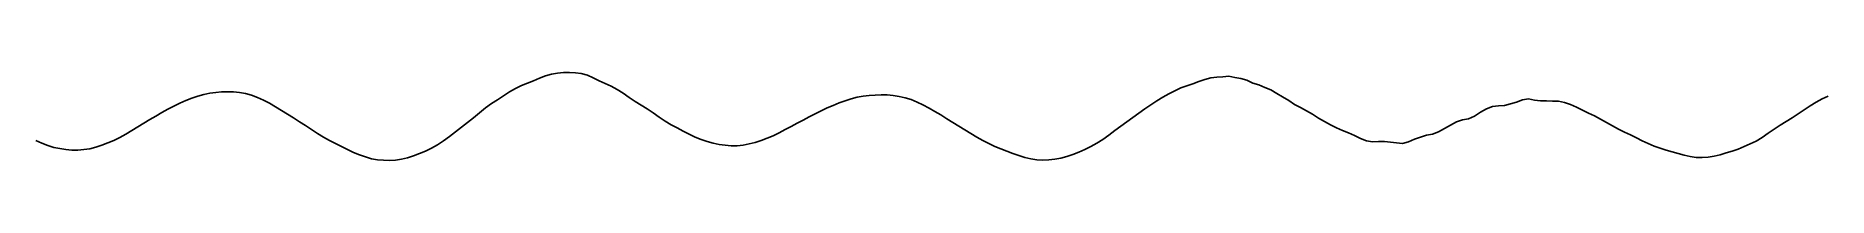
# Model space of a CAD drawing. Header units: metres. Extents: x -320 to 318, y -15 to 16.
import ezdxf

# ---------------------------------------------------------------- set-up
doc = ezdxf.new("R2010")
doc.units = ezdxf.units.M

msp = doc.modelspace()

# ---------------------------------------------------------------- linework, layer by layer
for p, q in [((-145.07, 12.71, -311.77), (-142.93, 13.55, -311.77)), ((-142.93, 13.55, -311.77), (-140.8, 14.47, -311.77)), ((-140.8, 14.47, -311.77), (-138.67, 15.31, -311.77)), ((-138.67, 15.31, -311.77), (-136.53, 15.92, -311.77)), ((-136.53, 15.92, -311.77), (-134.4, 16.28, -311.77)), ((-134.4, 16.28, -311.77), (-132.27, 16.45, -311.77)), ((-132.27, 16.45, -311.77), (-130.13, 16.47, -311.77)), ((-130.13, 16.47, -311.77), (-128, 16.33, -311.77)), ((-128, 16.33, -311.77), (-125.87, 16.06, -311.77)), ((-125.87, 16.06, -311.77), (-123.73, 15.47, -311.77)), ((-123.73, 15.47, -311.77), (-121.6, 14.53, -311.77)), ((-121.6, 14.53, -311.77), (-119.47, 13.51, -311.77)), ((-119.47, 13.51, -311.77), (-117.33, 12.53, -311.77)), ((91.73, 12.46, -311.77), (93.87, 13.29, -311.77)), ((93.87, 13.29, -311.77), (96, 14.01, -311.77)), ((96, 14.01, -311.77), (98.13, 14.55, -311.77)), ((98.13, 14.55, -311.77), (100.27, 14.78, -311.77)), ((100.27, 14.78, -311.77), (102.4, 14.92, -311.77)), ((102.4, 14.92, -311.77), (104.53, 15.13, -311.77)), ((104.53, 15.13, -311.77), (106.67, 14.71, -311.77)), ((106.67, 14.71, -311.77), (108.8, 14.38, -311.77)), ((108.8, 14.38, -311.77), (110.93, 13.68, -311.77)), ((110.93, 13.68, -311.77), (113.07, 12.68, -311.77)), ((-268.8, 5.56, -311.77), (-266.67, 6.49, -311.77)), ((-266.67, 6.49, -311.77), (-264.53, 7.32, -311.77)), ((-264.53, 7.32, -311.77), (-262.4, 8.04, -311.77)), ((-262.4, 8.04, -311.77), (-260.27, 8.62, -311.77)), ((-260.27, 8.62, -311.77), (-258.13, 9.06, -311.77)), ((-258.13, 9.06, -311.77), (-256, 9.36, -311.77)), ((-256, 9.36, -311.77), (-253.87, 9.55, -311.77)), ((-253.87, 9.55, -311.77), (-251.73, 9.64, -311.77)), ((-251.73, 9.64, -311.77), (-249.6, 9.58, -311.77)), ((-249.6, 9.58, -311.77), (-247.47, 9.39, -311.77)), ((-247.47, 9.39, -311.77), (-245.33, 9.02, -311.77)), ((-245.33, 9.02, -311.77), (-243.2, 8.4, -311.77)), ((-243.2, 8.4, -311.77), (-241.07, 7.56, -311.77)), ((-241.07, 7.56, -311.77), (-238.93, 6.59, -311.77)), ((-238.93, 6.59, -311.77), (-236.8, 5.5, -311.77)), ((-157.87, 5.38, -311.77), (-155.73, 6.77, -311.77)), ((-155.73, 6.77, -311.77), (-153.6, 8.21, -311.77)), ((-153.6, 8.21, -311.77), (-151.47, 9.58, -311.77)), ((-151.47, 9.58, -311.77), (-149.33, 10.74, -311.77)), ((-149.33, 10.74, -311.77), (-147.2, 11.86, -311.77)), ((-147.2, 11.86, -311.77), (-145.07, 12.71, -311.77)), ((-117.33, 12.53, -311.77), (-115.2, 11.6, -311.77)), ((-115.2, 11.6, -311.77), (-113.07, 10.45, -311.77)), ((-113.07, 10.45, -311.77), (-110.93, 9.08, -311.77)), ((-110.93, 9.08, -311.77), (-108.8, 7.53, -311.77)), ((-108.8, 7.53, -311.77), (-106.67, 6.11, -311.77)), ((-32, 6.36, -311.77), (-29.87, 7.07, -311.77)), ((-29.87, 7.07, -311.77), (-27.73, 7.67, -311.77)), ((-27.73, 7.67, -311.77), (-25.6, 8.06, -311.77)), ((-25.6, 8.06, -311.77), (-23.47, 8.31, -311.77)), ((-23.47, 8.31, -311.77), (-21.33, 8.45, -311.77)), ((-21.33, 8.45, -311.77), (-19.2, 8.51, -311.77)), ((-19.2, 8.51, -311.77), (-17.07, 8.5, -311.77)), ((-17.07, 8.5, -311.77), (-14.93, 8.33, -311.77)), ((-14.93, 8.33, -311.77), (-12.8, 7.98, -311.77)), ((-12.8, 7.98, -311.77), (-10.67, 7.48, -311.77)), ((-10.67, 7.48, -311.77), (-8.53, 6.8, -311.77)), ((-8.53, 6.8, -311.77), (-6.4, 5.96, -311.77)), ((78.93, 6.36, -311.77), (81.07, 7.65, -311.77)), ((81.07, 7.65, -311.77), (83.2, 8.83, -311.77)), ((83.2, 8.83, -311.77), (85.33, 9.94, -311.77)), ((85.33, 9.94, -311.77), (87.47, 10.95, -311.77)), ((87.47, 10.95, -311.77), (89.6, 11.74, -311.77)), ((89.6, 11.74, -311.77), (91.73, 12.46, -311.77)), ((113.07, 12.68, -311.77), (115.2, 12.02, -311.77)), ((115.2, 12.02, -311.77), (117.33, 11.08, -311.77)), ((117.33, 11.08, -311.77), (119.47, 10.25, -311.77)), ((119.47, 10.25, -311.77), (121.6, 9.04, -311.77)), ((121.6, 9.04, -311.77), (123.73, 7.82, -311.77)), ((123.73, 7.82, -311.77), (125.87, 6.47, -311.77)), ((125.87, 6.47, -311.77), (128, 5.03, -311.77)), ((206.93, 5.89, -311.77), (209.07, 6.72, -311.77)), ((209.07, 6.72, -311.77), (211.2, 7.04, -311.77)), ((211.2, 7.04, -311.77), (213.33, 6.65, -311.77)), ((213.33, 6.65, -311.77), (215.47, 6.39, -311.77)), ((215.47, 6.39, -311.77), (217.6, 6.32, -311.77)), ((313.6, 5.92, -311.77), (315.73, 7.05, -311.77)), ((315.73, 7.05, -311.77), (317.87, 8.04, -311.77)), ((-279.47, -0.31, -311.77), (-277.33, 0.96, -311.77)), ((-277.33, 0.96, -311.77), (-275.2, 2.23, -311.77)), ((-275.2, 2.23, -311.77), (-273.07, 3.43, -311.77)), ((-273.07, 3.43, -311.77), (-270.93, 4.53, -311.77)), ((-270.93, 4.53, -311.77), (-268.8, 5.56, -311.77)), ((-236.8, 5.5, -311.77), (-234.67, 4.28, -311.77)), ((-234.67, 4.28, -311.77), (-232.53, 2.99, -311.77)), ((-232.53, 2.99, -311.77), (-230.4, 1.63, -311.77)), ((-230.4, 1.63, -311.77), (-228.27, 0.29, -311.77)), ((-228.27, 0.29, -311.77), (-226.13, -1.05, -311.77)), ((-166.4, -1.36, -311.77), (-164.27, 0.32, -311.77)), ((-164.27, 0.32, -311.77), (-162.13, 2.16, -311.77)), ((-162.13, 2.16, -311.77), (-160, 3.86, -311.77)), ((-160, 3.86, -311.77), (-157.87, 5.38, -311.77)), ((-106.67, 6.11, -311.77), (-104.53, 4.8, -311.77)), ((-104.53, 4.8, -311.77), (-102.4, 3.52, -311.77)), ((-102.4, 3.52, -311.77), (-100.27, 2.1, -311.77)), ((-100.27, 2.1, -311.77), (-98.13, 0.57, -311.77)), ((-98.13, 0.57, -311.77), (-96, -0.88, -311.77)), ((-46.93, -0.45, -311.77), (-44.8, 0.68, -311.77)), ((-44.8, 0.68, -311.77), (-42.67, 1.78, -311.77)), ((-42.67, 1.78, -311.77), (-40.53, 2.86, -311.77)), ((-40.53, 2.86, -311.77), (-38.4, 3.84, -311.77)), ((-38.4, 3.84, -311.77), (-36.27, 4.74, -311.77)), ((-36.27, 4.74, -311.77), (-34.13, 5.61, -311.77)), ((-34.13, 5.61, -311.77), (-32, 6.36, -311.77)), ((-6.4, 5.96, -311.77), (-4.27, 4.92, -311.77)), ((-4.27, 4.92, -311.77), (-2.13, 3.75, -311.77)), ((-2.13, 3.75, -311.77), (0, 2.58, -311.77)), ((0, 2.58, -311.77), (2.13, 1.34, -311.77)), ((2.13, 1.34, -311.77), (4.27, 0.02, -311.77)), ((4.27, 0.02, -311.77), (6.4, -1.34, -311.77)), ((68.27, -1.05, -311.77), (70.4, 0.48, -311.77)), ((70.4, 0.48, -311.77), (72.53, 1.99, -311.77)), ((72.53, 1.99, -311.77), (74.67, 3.52, -311.77)), ((74.67, 3.52, -311.77), (76.8, 4.99, -311.77)), ((76.8, 4.99, -311.77), (78.93, 6.36, -311.77)), ((128, 5.03, -311.77), (130.13, 3.95, -311.77)), ((130.13, 3.95, -311.77), (132.27, 2.86, -311.77)), ((132.27, 2.86, -311.77), (134.4, 1.58, -311.77)), ((134.4, 1.58, -311.77), (136.53, 0.19, -311.77)), ((136.53, 0.19, -311.77), (138.67, -1.03, -311.77)), ((187.73, -0.38, -311.77), (189.87, 0.03, -311.77)), ((189.87, 0.03, -311.77), (192, 0.93, -311.77)), ((192, 0.93, -311.77), (194.13, 2.32, -311.77)), ((194.13, 2.32, -311.77), (196.27, 3.55, -311.77)), ((196.27, 3.55, -311.77), (198.4, 4.36, -311.77)), ((198.4, 4.36, -311.77), (200.53, 4.62, -311.77)), ((200.53, 4.62, -311.77), (202.67, 4.71, -311.77)), ((202.67, 4.71, -311.77), (204.8, 5.26, -311.77)), ((204.8, 5.26, -311.77), (206.93, 5.89, -311.77)), ((217.6, 6.32, -311.77), (219.73, 6.28, -311.77)), ((219.73, 6.28, -311.77), (221.87, 6.28, -311.77)), ((221.87, 6.28, -311.77), (224, 5.84, -311.77)), ((224, 5.84, -311.77), (226.13, 5.02, -311.77)), ((226.13, 5.02, -311.77), (228.27, 4.13, -311.77)), ((228.27, 4.13, -311.77), (230.4, 3.04, -311.77)), ((230.4, 3.04, -311.77), (232.53, 2.01, -311.77)), ((232.53, 2.01, -311.77), (234.67, 1.01, -311.77)), ((234.67, 1.01, -311.77), (236.8, -0.1, -311.77)), ((302.93, -0.94, -311.77), (305.07, 0.38, -311.77)), ((305.07, 0.38, -311.77), (307.2, 1.77, -311.77)), ((307.2, 1.77, -311.77), (309.33, 3.22, -311.77)), ((309.33, 3.22, -311.77), (311.47, 4.63, -311.77)), ((311.47, 4.63, -311.77), (313.6, 5.92, -311.77)), ((-290.13, -6.69, -311.77), (-288, -5.48, -311.77)), ((-288, -5.48, -311.77), (-285.87, -4.18, -311.77)), ((-285.87, -4.18, -311.77), (-283.73, -2.88, -311.77)), ((-283.73, -2.88, -311.77), (-281.6, -1.57, -311.77)), ((-281.6, -1.57, -311.77), (-279.47, -0.31, -311.77)), ((-226.13, -1.05, -311.77), (-224, -2.43, -311.77)), ((-224, -2.43, -311.77), (-221.87, -3.8, -311.77)), ((-221.87, -3.8, -311.77), (-219.73, -5.22, -311.77)), ((-219.73, -5.22, -311.77), (-217.6, -6.57, -311.77)), ((-174.93, -7.83, -311.77), (-172.8, -6.27, -311.77)), ((-172.8, -6.27, -311.77), (-170.67, -4.6, -311.77)), ((-170.67, -4.6, -311.77), (-168.53, -2.94, -311.77)), ((-168.53, -2.94, -311.77), (-166.4, -1.36, -311.77)), ((-96, -0.88, -311.77), (-93.87, -2.12, -311.77)), ((-93.87, -2.12, -311.77), (-91.73, -3.24, -311.77)), ((-91.73, -3.24, -311.77), (-89.6, -4.41, -311.77)), ((-89.6, -4.41, -311.77), (-87.47, -5.53, -311.77)), ((-87.47, -5.53, -311.77), (-85.33, -6.52, -311.77)), ((-59.73, -6.93, -311.77), (-57.6, -6.04, -311.77)), ((-57.6, -6.04, -311.77), (-55.47, -4.96, -311.77)), ((-55.47, -4.96, -311.77), (-53.33, -3.85, -311.77)), ((-53.33, -3.85, -311.77), (-51.2, -2.71, -311.77)), ((-51.2, -2.71, -311.77), (-49.07, -1.56, -311.77)), ((-49.07, -1.56, -311.77), (-46.93, -0.45, -311.77)), ((6.4, -1.34, -311.77), (8.53, -2.66, -311.77)), ((8.53, -2.66, -311.77), (10.67, -3.99, -311.77)), ((10.67, -3.99, -311.77), (12.8, -5.29, -311.77)), ((12.8, -5.29, -311.77), (14.93, -6.53, -311.77)), ((59.73, -7.34, -311.77), (61.87, -5.85, -311.77)), ((61.87, -5.85, -311.77), (64, -4.23, -311.77)), ((64, -4.23, -311.77), (66.13, -2.61, -311.77)), ((66.13, -2.61, -311.77), (68.27, -1.05, -311.77)), ((138.67, -1.03, -311.77), (140.8, -2.17, -311.77)), ((140.8, -2.17, -311.77), (142.93, -3.22, -311.77)), ((142.93, -3.22, -311.77), (145.07, -4.19, -311.77)), ((145.07, -4.19, -311.77), (147.2, -5.02, -311.77)), ((147.2, -5.02, -311.77), (149.33, -5.97, -311.77)), ((149.33, -5.97, -311.77), (151.47, -6.98, -311.77)), ((172.8, -6.57, -311.77), (174.93, -5.87, -311.77)), ((174.93, -5.87, -311.77), (177.07, -5.44, -311.77)), ((177.07, -5.44, -311.77), (179.2, -4.71, -311.77)), ((179.2, -4.71, -311.77), (181.33, -3.5, -311.77)), ((181.33, -3.5, -311.77), (183.47, -2.24, -311.77)), ((183.47, -2.24, -311.77), (185.6, -1.08, -311.77)), ((185.6, -1.08, -311.77), (187.73, -0.38, -311.77)), ((236.8, -0.1, -311.77), (238.93, -1.35, -311.77)), ((238.93, -1.35, -311.77), (241.07, -2.57, -311.77)), ((241.07, -2.57, -311.77), (243.2, -3.72, -311.77)), ((243.2, -3.72, -311.77), (245.33, -4.77, -311.77)), ((245.33, -4.77, -311.77), (247.47, -5.69, -311.77)), ((247.47, -5.69, -311.77), (249.6, -6.75, -311.77)), ((294.4, -6.68, -311.77), (296.53, -5.18, -311.77)), ((296.53, -5.18, -311.77), (298.67, -3.68, -311.77)), ((298.67, -3.68, -311.77), (300.8, -2.26, -311.77)), ((300.8, -2.26, -311.77), (302.93, -0.94, -311.77)), ((-320, -7.76, -311.77), (-317.87, -8.72, -311.77)), ((-317.87, -8.72, -311.77), (-315.73, -9.57, -311.77)), ((-315.73, -9.57, -311.77), (-313.6, -10.22, -311.77)), ((-313.6, -10.22, -311.77), (-311.47, -10.62, -311.77)), ((-311.47, -10.62, -311.77), (-309.33, -10.94, -311.77)), ((-309.33, -10.94, -311.77), (-307.2, -11.18, -311.77)), ((-307.2, -11.18, -311.77), (-305.07, -11.2, -311.77)), ((-305.07, -11.2, -311.77), (-302.93, -11, -311.77)), ((-302.93, -11, -311.77), (-300.8, -10.68, -311.77)), ((-300.8, -10.68, -311.77), (-298.67, -10.12, -311.77)), ((-298.67, -10.12, -311.77), (-296.53, -9.37, -311.77)), ((-296.53, -9.37, -311.77), (-294.4, -8.61, -311.77)), ((-294.4, -8.61, -311.77), (-292.27, -7.74, -311.77)), ((-292.27, -7.74, -311.77), (-290.13, -6.69, -311.77)), ((-217.6, -6.57, -311.77), (-215.47, -7.76, -311.77)), ((-215.47, -7.76, -311.77), (-213.33, -8.86, -311.77)), ((-213.33, -8.86, -311.77), (-211.2, -9.93, -311.77)), ((-211.2, -9.93, -311.77), (-209.07, -10.98, -311.77)), ((-209.07, -10.98, -311.77), (-206.93, -11.96, -311.77)), ((-206.93, -11.96, -311.77), (-204.8, -12.83, -311.77)), ((-185.6, -13.16, -311.77), (-183.47, -12.35, -311.77)), ((-183.47, -12.35, -311.77), (-181.33, -11.49, -311.77)), ((-181.33, -11.49, -311.77), (-179.2, -10.49, -311.77)), ((-179.2, -10.49, -311.77), (-177.07, -9.27, -311.77)), ((-177.07, -9.27, -311.77), (-174.93, -7.83, -311.77)), ((-85.33, -6.52, -311.77), (-83.2, -7.41, -311.77)), ((-83.2, -7.41, -311.77), (-81.07, -8.11, -311.77)), ((-81.07, -8.11, -311.77), (-78.93, -8.65, -311.77)), ((-78.93, -8.65, -311.77), (-76.8, -9.12, -311.77)), ((-76.8, -9.12, -311.77), (-74.67, -9.37, -311.77)), ((-74.67, -9.37, -311.77), (-72.53, -9.61, -311.77)), ((-72.53, -9.61, -311.77), (-70.4, -9.66, -311.77)), ((-70.4, -9.66, -311.77), (-68.27, -9.39, -311.77)), ((-68.27, -9.39, -311.77), (-66.13, -8.94, -311.77)), ((-66.13, -8.94, -311.77), (-64, -8.4, -311.77)), ((-64, -8.4, -311.77), (-61.87, -7.73, -311.77)), ((-61.87, -7.73, -311.77), (-59.73, -6.93, -311.77)), ((14.93, -6.53, -311.77), (17.07, -7.7, -311.77)), ((17.07, -7.7, -311.77), (19.2, -8.81, -311.77)), ((19.2, -8.81, -311.77), (21.33, -9.82, -311.77)), ((21.33, -9.82, -311.77), (23.47, -10.7, -311.77)), ((23.47, -10.7, -311.77), (25.6, -11.53, -311.77)), ((25.6, -11.53, -311.77), (27.73, -12.33, -311.77)), ((27.73, -12.33, -311.77), (29.87, -13.08, -311.77)), ((46.93, -13.43, -311.77), (49.07, -12.75, -311.77)), ((49.07, -12.75, -311.77), (51.2, -11.92, -311.77)), ((51.2, -11.92, -311.77), (53.33, -10.98, -311.77)), ((53.33, -10.98, -311.77), (55.47, -9.87, -311.77)), ((55.47, -9.87, -311.77), (57.6, -8.67, -311.77)), ((57.6, -8.67, -311.77), (59.73, -7.34, -311.77)), ((151.47, -6.98, -311.77), (153.6, -7.81, -311.77)), ((153.6, -7.81, -311.77), (155.73, -8.27, -311.77)), ((155.73, -8.27, -311.77), (157.87, -8.06, -311.77)), ((157.87, -8.06, -311.77), (160, -8.05, -311.77)), ((160, -8.05, -311.77), (162.13, -8.36, -311.77)), ((162.13, -8.36, -311.77), (164.27, -8.59, -311.77)), ((164.27, -8.59, -311.77), (166.4, -8.79, -311.77)), ((166.4, -8.79, -311.77), (168.53, -8.17, -311.77)), ((168.53, -8.17, -311.77), (170.67, -7.3, -311.77)), ((170.67, -7.3, -311.77), (172.8, -6.57, -311.77)), ((249.6, -6.75, -311.77), (251.73, -7.86, -311.77)), ((251.73, -7.86, -311.77), (253.87, -8.82, -311.77)), ((253.87, -8.82, -311.77), (256, -9.72, -311.77)), ((256, -9.72, -311.77), (258.13, -10.45, -311.77)), ((258.13, -10.45, -311.77), (260.27, -11.12, -311.77)), ((260.27, -11.12, -311.77), (262.4, -11.81, -311.77)), ((262.4, -11.81, -311.77), (264.53, -12.4, -311.77)), ((264.53, -12.4, -311.77), (266.67, -12.99, -311.77)), ((279.47, -12.81, -311.77), (281.6, -12.18, -311.77)), ((281.6, -12.18, -311.77), (283.73, -11.48, -311.77)), ((283.73, -11.48, -311.77), (285.87, -10.8, -311.77)), ((285.87, -10.8, -311.77), (288, -9.87, -311.77)), ((288, -9.87, -311.77), (290.13, -8.95, -311.77)), ((290.13, -8.95, -311.77), (292.27, -7.97, -311.77)), ((292.27, -7.97, -311.77), (294.4, -6.68, -311.77)), ((-204.8, -12.83, -311.77), (-202.67, -13.59, -311.77)), ((-202.67, -13.59, -311.77), (-200.53, -14.21, -311.77)), ((-200.53, -14.21, -311.77), (-198.4, -14.58, -311.77)), ((-198.4, -14.58, -311.77), (-196.27, -14.78, -311.77)), ((-196.27, -14.78, -311.77), (-194.13, -14.86, -311.77)), ((-194.13, -14.86, -311.77), (-192, -14.71, -311.77)), ((-192, -14.71, -311.77), (-189.87, -14.36, -311.77)), ((-189.87, -14.36, -311.77), (-187.73, -13.85, -311.77)), ((-187.73, -13.85, -311.77), (-185.6, -13.16, -311.77)), ((29.87, -13.08, -311.77), (32, -13.76, -311.77)), ((32, -13.76, -311.77), (34.13, -14.27, -311.77)), ((34.13, -14.27, -311.77), (36.27, -14.59, -311.77)), ((36.27, -14.59, -311.77), (38.4, -14.73, -311.77)), ((38.4, -14.73, -311.77), (40.53, -14.62, -311.77)), ((40.53, -14.62, -311.77), (42.67, -14.41, -311.77)), ((42.67, -14.41, -311.77), (44.8, -13.98, -311.77)), ((44.8, -13.98, -311.77), (46.93, -13.43, -311.77)), ((266.67, -12.99, -311.77), (268.8, -13.49, -311.77)), ((268.8, -13.49, -311.77), (270.93, -13.75, -311.77)), ((270.93, -13.75, -311.77), (273.07, -13.76, -311.77)), ((273.07, -13.76, -311.77), (275.2, -13.68, -311.77)), ((275.2, -13.68, -311.77), (277.33, -13.31, -311.77)), ((277.33, -13.31, -311.77), (279.47, -12.81, -311.77))]:
    msp.add_line(p, q)

doc.saveas('drawing.dxf')
